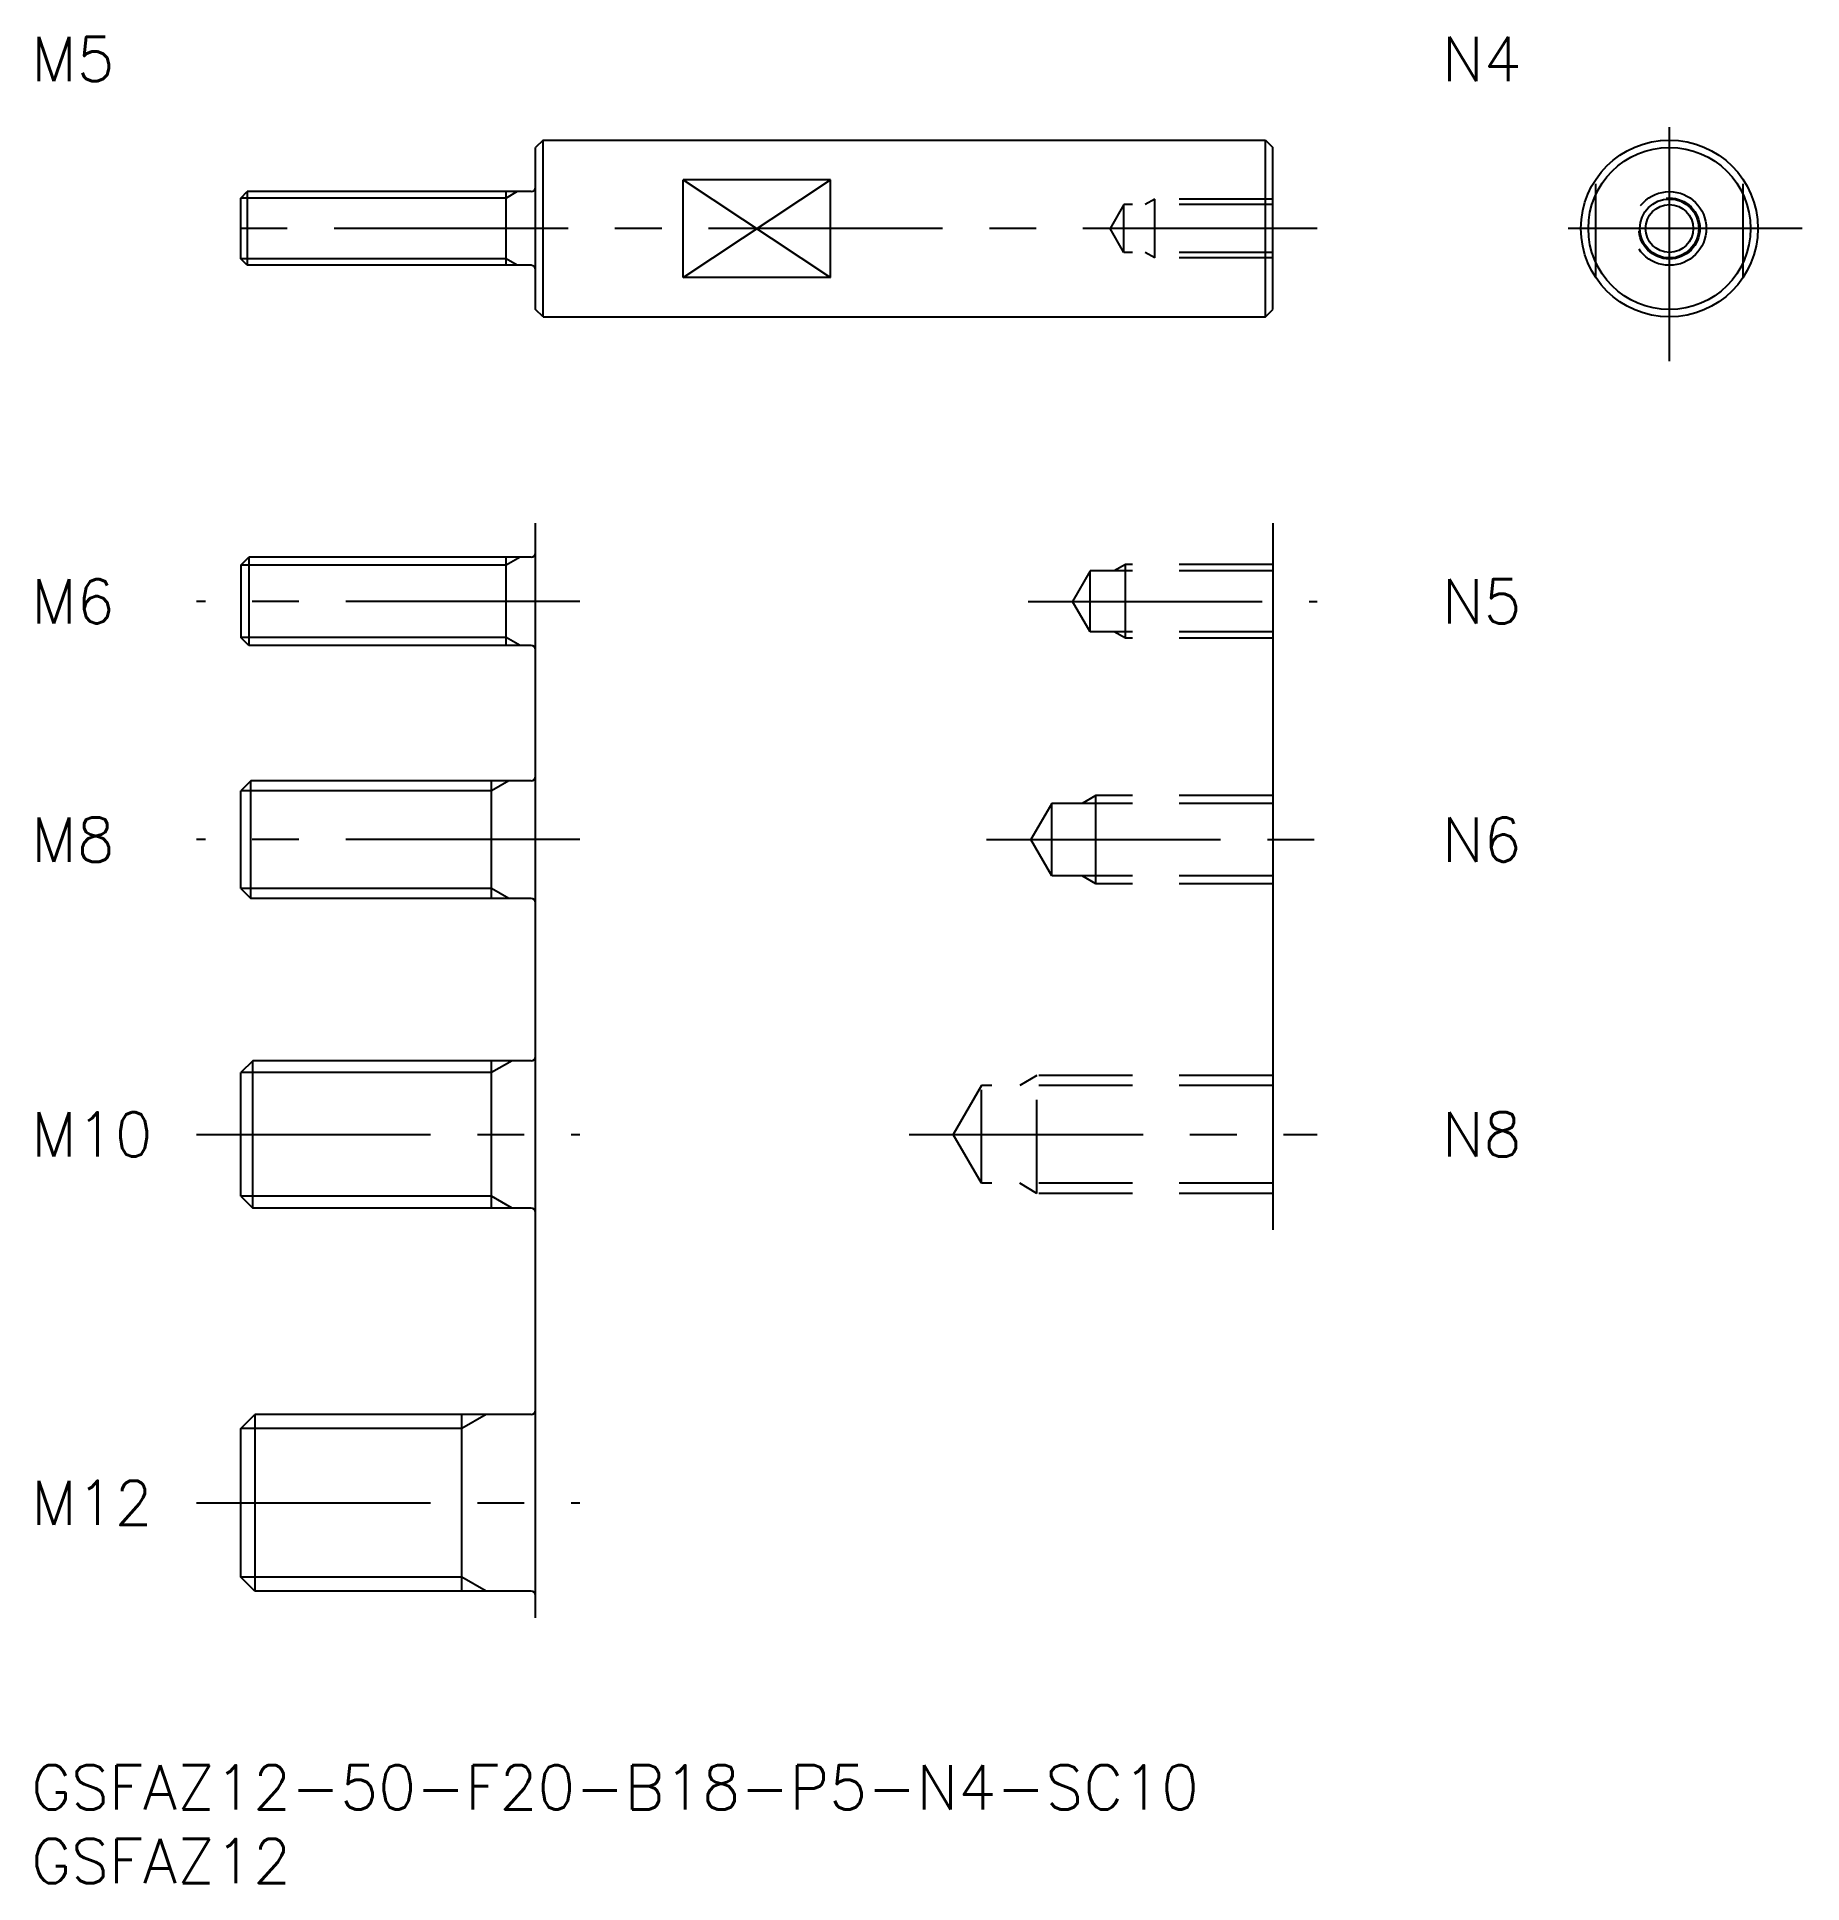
# Model space of a CAD drawing. Extents: x 0 to 120, y -8 to 117.
import ezdxf

# ---------------------------------------------------------------- set-up
doc = ezdxf.new("R2010")
doc.units = 0
doc.header["$LTSCALE"] = 0.5
doc.linetypes.add('CENTER', pattern=[50.8, 31.75, -6.35, 6.35, -6.35])
doc.linetypes.add('DASHED', pattern=[19.05, 12.7, -6.35])
for name, color, linetype in [('MSM_CENTER', 1, 'CENTER'), ('MSM_CONTINUOUS', 7, 'CONTINUOUS'), ('MSM_DASHED', 4, 'DASHED'), ('MSM_NARROW', 5, 'CONTINUOUS'), ('MSM_PART_NUMBER', 7, 'CONTINUOUS')]:
    doc.layers.add(name, color=color, linetype=linetype)
doc.styles.get("Standard").update_dxf_attribs({"font": 'txt.shx', "height": 1.5, "bigfont": 'bigfont.shx'})

# ---------------------------------------------------------------- blocks, each defined once
blk = doc.blocks.new('*U37')
at = {"layer": 'MSM_PART_NUMBER'}
blk.add_text('GSFAZ12-50-F20-B18-P5-N4-SC10', height=3, dxfattribs=at).set_placement((0, -3))
blk = doc.blocks.new('*U38')
at = {"layer": 'MSM_PART_NUMBER'}
blk.add_text('GSFAZ12', height=3, dxfattribs=at).set_placement((0, -8))

msp = doc.modelspace()

# ---------------------------------------------------------------- linework, layer by layer
at = {"layer": 'MSM_CENTER'}
for p, q in [((111.11, 95.27), (111.11, 113.27)), ((87.21, 104.27), (11.21, 104.27)), ((120.11, 104.27), (102.11, 104.27)), ((37.21, 78.97), (11.21, 78.97)), ((37.21, 78.97), (11.21, 78.97)), ((67.62, 78.97), (87.21, 78.97)), ((37.21, 62.8), (11.21, 62.8)), ((64.79, 62.8), (87.21, 62.8)), ((11.21, 42.8), (37.21, 42.8)), ((59.54, 42.8), (87.21, 42.8)), ((11.21, 17.8), (37.21, 17.8))]:
    msp.add_line(p, q, dxfattribs=at)
at = {"layer": 'MSM_CONTINUOUS'}
for p, q in [((34.71, 110.27), (34.21, 109.77)), ((34.71, 98.27), (34.71, 110.27)), ((34.71, 110.27), (83.71, 110.27)), ((83.71, 98.27), (83.71, 110.27)), ((83.71, 110.27), (84.21, 109.77)), ((34.21, 98.77), (34.21, 109.77)), ((84.21, 98.77), (84.21, 109.77)), ((14.21, 106.33), (14.65, 106.77)), ((33.91, 106.77), (14.65, 106.77)), ((14.65, 106.77), (14.65, 101.77)), ((32.21, 101.77), (32.21, 106.77)), ((44.21, 100.95), (44.21, 107.58)), ((54.21, 107.58), (44.21, 107.58)), ((54.21, 100.95), (54.21, 107.58)), ((14.21, 102.2), (14.21, 106.33)), ((14.65, 101.77), (14.21, 102.2)), ((33.91, 101.77), (14.65, 101.77)), ((54.21, 100.95), (44.21, 100.95)), ((34.71, 98.27), (34.21, 98.77)), ((34.71, 98.27), (83.71, 98.27)), ((83.71, 98.27), (84.21, 98.77)), ((34.21, 10), (34.21, 84.27)), ((84.21, 84.27), (84.21, 36.33)), ((14.21, 81.43), (14.76, 81.97)), ((14.21, 81.43), (14.21, 76.51)), ((33.91, 81.97), (14.76, 81.97)), ((14.76, 81.97), (14.76, 75.97)), ((32.21, 75.97), (32.21, 81.97)), ((14.76, 75.97), (14.21, 76.51)), ((33.91, 75.97), (14.76, 75.97)), ((14.89, 66.8), (14.21, 66.12)), ((33.91, 66.8), (14.89, 66.8)), ((14.89, 58.8), (14.89, 66.8)), ((31.21, 58.8), (31.21, 66.8)), ((14.21, 59.48), (14.21, 66.12)), ((14.21, 59.48), (14.89, 58.8)), ((33.91, 58.8), (14.89, 58.8)), ((15.03, 47.8), (14.21, 46.99)), ((33.91, 47.8), (15.03, 47.8)), ((15.03, 37.8), (15.03, 47.8)), ((31.21, 37.8), (31.21, 47.8)), ((14.21, 38.61), (14.21, 46.99)), ((14.21, 38.61), (15.03, 37.8)), ((33.91, 37.8), (15.03, 37.8)), ((14.21, 22.85), (15.16, 23.8)), ((14.21, 12.75), (14.21, 22.85)), ((15.16, 23.8), (15.16, 11.8)), ((33.91, 23.8), (15.16, 23.8)), ((29.21, 11.8), (29.21, 23.8)), ((15.16, 11.8), (14.21, 12.75)), ((33.91, 11.8), (15.16, 11.8))]:
    msp.add_line(p, q, dxfattribs=at)
for radius in [6, 5.5, 1.62]:
    msp.add_circle((111.11, 104.27), radius, dxfattribs=at)
for centre, start, end in [((33.91, 107.07), 270, 0), ((33.91, 101.47), 0, 90), ((33.91, 82.27), 270, 0), ((33.91, 75.67), 0, 90), ((33.91, 67.1), 270, 0), ((33.91, 58.5), 0, 90), ((33.91, 48.1), 270, 0), ((33.91, 37.5), 0, 90), ((33.91, 24.1), 270, 0), ((33.91, 11.5), 0, 90)]:
    msp.add_arc(centre, 0.3, start, end, dxfattribs=at)
at = {"layer": 'MSM_DASHED'}
for p, q in [((106.11, 100.95), (106.11, 107.58)), ((116.11, 100.95), (116.11, 107.58)), ((74.11, 105.89), (73.18, 104.27)), ((74.11, 102.65), (74.11, 105.89)), ((84.21, 105.89), (74.11, 105.89)), ((76.21, 106.27), (75.56, 105.89)), ((76.21, 102.27), (76.21, 106.27)), ((84.21, 106.27), (76.21, 106.27)), ((74.11, 102.65), (73.18, 104.27)), ((84.21, 102.65), (74.11, 102.65)), ((76.21, 102.27), (75.56, 102.65)), ((84.21, 102.27), (76.21, 102.27)), ((74.21, 81.47), (73.46, 81.03)), ((84.21, 81.47), (74.21, 81.47)), ((74.21, 76.47), (74.21, 81.47)), ((71.81, 81.03), (70.62, 78.97)), ((71.81, 76.9), (71.81, 81.03)), ((84.21, 81.03), (71.81, 81.03)), ((71.81, 76.9), (70.62, 78.97)), ((84.21, 76.9), (71.81, 76.9)), ((74.21, 76.47), (73.46, 76.9)), ((84.21, 76.47), (74.21, 76.47)), ((69.21, 65.26), (67.79, 62.8)), ((69.21, 60.34), (69.21, 65.26)), ((84.21, 65.26), (69.21, 65.26)), ((72.21, 65.8), (71.28, 65.26)), ((72.21, 59.8), (72.21, 65.8)), ((84.21, 65.8), (72.21, 65.8)), ((69.21, 60.34), (67.79, 62.8)), ((84.21, 60.34), (69.21, 60.34)), ((72.21, 59.8), (71.28, 60.34)), ((84.21, 59.8), (72.21, 59.8)), ((68.21, 46.8), (67.04, 46.12)), ((68.21, 38.8), (68.21, 46.8)), ((84.21, 46.8), (68.21, 46.8)), ((64.46, 46.12), (62.54, 42.8)), ((64.46, 39.48), (64.46, 46.12)), ((84.21, 46.12), (64.46, 46.12)), ((64.46, 39.48), (62.54, 42.8)), ((84.21, 39.48), (64.46, 39.48)), ((68.21, 38.8), (67.04, 39.48)), ((84.21, 38.8), (68.21, 38.8))]:
    msp.add_line(p, q, dxfattribs=at)
for radius in [2.5, 2.07]:
    msp.add_circle((111.11, 104.27), radius, dxfattribs=at)
at = {"layer": 'MSM_NARROW'}
for p, q in [((32.96, 106.77), (32.21, 106.33)), ((44.21, 107.58), (54.21, 100.95)), ((44.21, 100.95), (54.21, 107.58)), ((32.21, 106.33), (14.21, 106.33)), ((32.21, 102.2), (14.21, 102.2)), ((32.96, 101.77), (32.21, 102.2)), ((32.21, 81.43), (14.21, 81.43)), ((33.15, 81.97), (32.21, 81.43)), ((32.21, 76.51), (14.21, 76.51)), ((33.15, 75.97), (32.21, 76.51)), ((32.39, 66.8), (31.21, 66.12)), ((31.21, 66.12), (14.21, 66.12)), ((31.21, 59.48), (14.21, 59.48)), ((32.39, 58.8), (31.21, 59.48)), ((32.62, 47.8), (31.21, 46.99)), ((31.21, 46.99), (14.21, 46.99)), ((31.21, 38.61), (14.21, 38.61)), ((32.62, 37.8), (31.21, 38.61)), ((29.21, 22.85), (14.21, 22.85)), ((30.85, 23.8), (29.21, 22.85)), ((29.21, 12.75), (14.21, 12.75)), ((30.85, 11.8), (29.21, 12.75))]:
    msp.add_line(p, q, dxfattribs=at)
msp.add_circle((111.11, 104.27), 2, dxfattribs=at)

# ---------------------------------------------------------------- block references
at = {"layer": 'MSM_CONTINUOUS'}
for name in ['*U37', '*U38']:
    msp.add_blockref(name, (0, 0), dxfattribs=at)

# ---------------------------------------------------------------- texts
at = {"layer": 'MSM_PART_NUMBER'}
for s, p in [('M5', (0, 114.27)), ('N4', (95.68, 114.27)), ('M6', (0, 77.47)), ('N5', (95.68, 77.47)), ('M8', (0, 61.3)), ('N6', (95.68, 61.3)), ('M10', (0, 41.3)), ('N8', (95.68, 41.3)), ('M12', (0, 16.3))]:
    msp.add_text(s, height=3, dxfattribs=at).set_placement(p)

doc.saveas('drawing.dxf')
